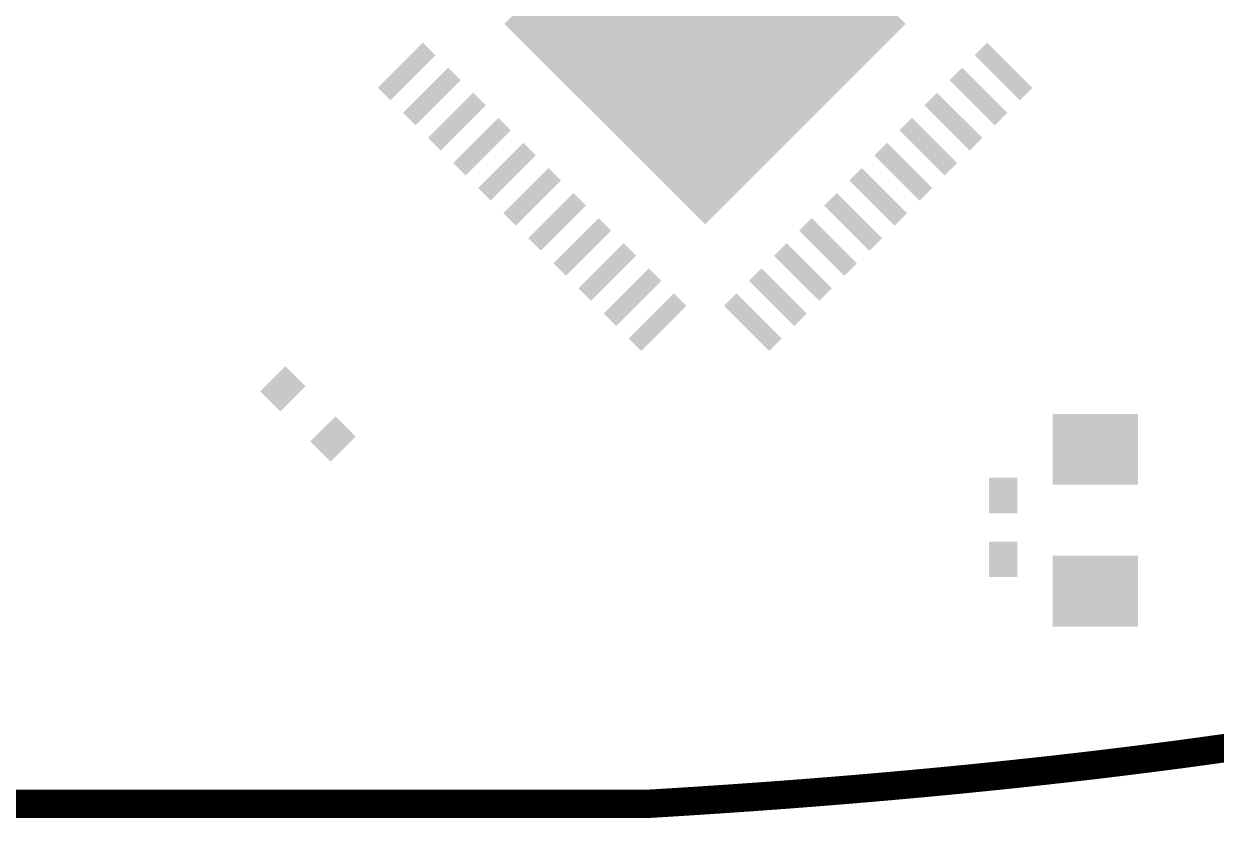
# Model space of a CAD drawing. Extents: x -0.2 to 60.2, y -0.2 to 22.2.
# Drawn here: x 29.9 to 46.7, y -0.2 to 11 of the extents above; entities that cross this region are included whole.
import ezdxf

# ---------------------------------------------------------------- set-up
doc = ezdxf.new("R2010")
doc.units = 0
doc.layers.add('20', color=7, linetype='CONTINUOUS')
doc.layers.add('32', color=253, linetype='CONTINUOUS')

# ---------------------------------------------------------------- blocks, each defined once
blk = doc.blocks.new('RECT')
blk.add_solid([(-0.5, -0.5), (0.5, -0.5), (-0.5, 0.5), (0.5, 0.5)])

msp = doc.modelspace()

# ---------------------------------------------------------------- linework, layer by layer
at = {"layer": '20', "const_width": 0.4}
for points in [[(45.7312, 0.641), (45.6952, 0.6364)], [(45.7673, 0.6456), (45.7312, 0.641)], [(45.8393, 0.6548), (45.7673, 0.6456)], [(45.8754, 0.6595), (45.8393, 0.6548)], [(45.9114, 0.6641), (45.8754, 0.6595)], [(45.9474, 0.6688), (45.9114, 0.6641)], [(45.9835, 0.6735), (45.9474, 0.6688)], [(46.0555, 0.6829), (45.9835, 0.6735)], [(46.0915, 0.6877), (46.0555, 0.6829)], [(46.1276, 0.6925), (46.0915, 0.6877)], [(46.1636, 0.6972), (46.1276, 0.6925)], [(46.2356, 0.7068), (46.1636, 0.6972)], [(46.2717, 0.7117), (46.2356, 0.7068)], [(46.3077, 0.7165), (46.2717, 0.7117)], [(46.3437, 0.7214), (46.3077, 0.7165)], [(46.3797, 0.7262), (46.3437, 0.7214)], [(46.4157, 0.7311), (46.3797, 0.7262)], [(46.4517, 0.7361), (46.4157, 0.7311)], [(46.4878, 0.741), (46.4517, 0.7361)], [(46.5238, 0.7459), (46.4878, 0.741)], [(46.7038, 0.7709), (46.5238, 0.7459)], [(46.7398, 0.776), (46.7038, 0.7709)], [(46.7758, 0.781), (46.7398, 0.776)], [(46.8838, 0.7963), (46.7758, 0.781)], [(46.9198, 0.8015), (46.8838, 0.7963)], [(44.3247, 0.4735), (44.2525, 0.4655)], [(44.3608, 0.4776), (44.3247, 0.4735)], [(44.3969, 0.4816), (44.3608, 0.4776)], [(44.4329, 0.4856), (44.3969, 0.4816)], [(44.6134, 0.5061), (44.4329, 0.4856)], [(44.6494, 0.5102), (44.6134, 0.5061)], [(44.6855, 0.5143), (44.6494, 0.5102)], [(44.7577, 0.5227), (44.6855, 0.5143)], [(44.7937, 0.5269), (44.7577, 0.5227)], [(44.902, 0.5395), (44.7937, 0.5269)], [(44.938, 0.5438), (44.902, 0.5395)], [(44.9741, 0.548), (44.938, 0.5438)], [(45.0102, 0.5523), (44.9741, 0.548)], [(45.0462, 0.5566), (45.0102, 0.5523)], [(45.0823, 0.5609), (45.0462, 0.5566)], [(45.1183, 0.5652), (45.0823, 0.5609)], [(45.1544, 0.5695), (45.1183, 0.5652)], [(45.1905, 0.5739), (45.1544, 0.5695)], [(45.2265, 0.5783), (45.1905, 0.5739)], [(45.2626, 0.5826), (45.2265, 0.5783)], [(45.2986, 0.587), (45.2626, 0.5826)], [(45.3347, 0.5914), (45.2986, 0.587)], [(45.3707, 0.5959), (45.3347, 0.5914)], [(45.4068, 0.6003), (45.3707, 0.5959)], [(45.4429, 0.6048), (45.4068, 0.6003)], [(45.4789, 0.6092), (45.4429, 0.6048)], [(45.515, 0.6137), (45.4789, 0.6092)], [(45.587, 0.6227), (45.515, 0.6137)], [(45.6231, 0.6273), (45.587, 0.6227)], [(45.6591, 0.6318), (45.6231, 0.6273)], [(45.6952, 0.6364), (45.6591, 0.6318)], [(42.6995, 0.3068), (42.6273, 0.3)], [(42.7357, 0.3102), (42.6995, 0.3068)], [(42.7718, 0.3136), (42.7357, 0.3102)], [(42.808, 0.317), (42.7718, 0.3136)], [(42.8802, 0.324), (42.808, 0.317)], [(42.9164, 0.3274), (42.8802, 0.324)], [(42.9886, 0.3344), (42.9164, 0.3274)], [(43.0248, 0.338), (42.9886, 0.3344)], [(43.097, 0.345), (43.0248, 0.338)], [(43.1331, 0.3486), (43.097, 0.345)], [(43.1693, 0.3522), (43.1331, 0.3486)], [(43.2776, 0.363), (43.1693, 0.3522)], [(43.3138, 0.3666), (43.2776, 0.363)], [(43.3499, 0.3702), (43.3138, 0.3666)], [(43.386, 0.3739), (43.3499, 0.3702)], [(43.4221, 0.3775), (43.386, 0.3739)], [(43.4943, 0.3849), (43.4221, 0.3775)], [(43.5305, 0.3886), (43.4943, 0.3849)], [(43.5666, 0.3923), (43.5305, 0.3886)], [(43.6027, 0.3961), (43.5666, 0.3923)], [(43.6388, 0.3998), (43.6027, 0.3961)], [(43.6749, 0.4036), (43.6388, 0.3998)], [(43.711, 0.4073), (43.6749, 0.4036)], [(43.8193, 0.4187), (43.711, 0.4073)], [(43.8554, 0.4226), (43.8193, 0.4187)], [(43.8915, 0.4264), (43.8554, 0.4226)], [(43.9276, 0.4303), (43.8915, 0.4264)], [(43.9637, 0.4341), (43.9276, 0.4303)], [(44.1081, 0.4497), (43.9637, 0.4341)], [(44.1442, 0.4537), (44.1081, 0.4497)], [(44.1803, 0.4576), (44.1442, 0.4537)], [(44.2164, 0.4616), (44.1803, 0.4576)], [(44.2525, 0.4655), (44.2164, 0.4616)], [(40.7103, 0.1379), (40.6741, 0.1351)], [(40.7465, 0.1406), (40.7103, 0.1379)], [(40.8189, 0.1462), (40.7465, 0.1406)], [(40.8551, 0.1489), (40.8189, 0.1462)], [(40.9275, 0.1545), (40.8551, 0.1489)], [(40.9637, 0.1574), (40.9275, 0.1545)], [(41.0361, 0.163), (40.9637, 0.1574)], [(41.0722, 0.1659), (41.0361, 0.163)], [(41.1084, 0.1688), (41.0722, 0.1659)], [(41.1446, 0.1716), (41.1084, 0.1688)], [(41.2532, 0.1803), (41.1446, 0.1716)], [(41.2893, 0.1833), (41.2532, 0.1803)], [(41.3617, 0.1891), (41.2893, 0.1833)], [(41.3979, 0.1921), (41.3617, 0.1891)], [(41.434, 0.1951), (41.3979, 0.1921)], [(41.4702, 0.1981), (41.434, 0.1951)], [(41.5064, 0.201), (41.4702, 0.1981)], [(41.5426, 0.2041), (41.5064, 0.201)], [(41.5787, 0.2071), (41.5426, 0.2041)], [(41.6149, 0.2101), (41.5787, 0.2071)], [(41.6511, 0.2132), (41.6149, 0.2101)], [(41.6872, 0.2162), (41.6511, 0.2132)], [(41.7596, 0.2224), (41.6872, 0.2162)], [(41.7957, 0.2254), (41.7596, 0.2224)], [(41.8319, 0.2285), (41.7957, 0.2254)], [(41.8681, 0.2317), (41.8319, 0.2285)], [(41.9042, 0.2348), (41.8681, 0.2317)], [(41.9404, 0.2379), (41.9042, 0.2348)], [(41.9766, 0.2411), (41.9404, 0.2379)], [(42.0127, 0.2443), (41.9766, 0.2411)], [(42.0489, 0.2474), (42.0127, 0.2443)], [(42.085, 0.2506), (42.0489, 0.2474)], [(42.1212, 0.2538), (42.085, 0.2506)], [(42.1573, 0.257), (42.1212, 0.2538)], [(42.1935, 0.2603), (42.1573, 0.257)], [(42.2297, 0.2635), (42.1935, 0.2603)], [(42.2658, 0.2668), (42.2297, 0.2635)], [(42.302, 0.27), (42.2658, 0.2668)], [(42.3381, 0.2733), (42.302, 0.27)], [(42.3743, 0.2766), (42.3381, 0.2733)], [(42.4104, 0.2799), (42.3743, 0.2766)], [(42.4466, 0.2832), (42.4104, 0.2799)], [(42.4827, 0.2865), (42.4466, 0.2832)], [(42.5188, 0.2899), (42.4827, 0.2865)], [(42.555, 0.2932), (42.5188, 0.2899)], [(42.5911, 0.2966), (42.555, 0.2932)], [(42.6273, 0.3), (42.5911, 0.2966)], [(21.4004, 0), (38.5996, 0)], [(38.7545, 0.0057), (38.7182, 0.0035)], [(38.7907, 0.0079), (38.7545, 0.0057)], [(38.827, 0.01), (38.7907, 0.0079)], [(38.9357, 0.0166), (38.827, 0.01)], [(38.9719, 0.0188), (38.9357, 0.0166)], [(39.0082, 0.0211), (38.9719, 0.0188)], [(39.0444, 0.0233), (39.0082, 0.0211)], [(39.0806, 0.0256), (39.0444, 0.0233)], [(39.1169, 0.0278), (39.0806, 0.0256)], [(39.1531, 0.0301), (39.1169, 0.0278)], [(39.1893, 0.0324), (39.1531, 0.0301)], [(39.2256, 0.0347), (39.1893, 0.0324)], [(39.298, 0.0393), (39.2256, 0.0347)], [(39.3343, 0.0416), (39.298, 0.0393)], [(39.3705, 0.0439), (39.3343, 0.0416)], [(39.4067, 0.0463), (39.3705, 0.0439)], [(39.443, 0.0486), (39.4067, 0.0463)], [(39.4792, 0.051), (39.443, 0.0486)], [(39.5154, 0.0534), (39.4792, 0.051)], [(39.5516, 0.0558), (39.5154, 0.0534)], [(39.5879, 0.0582), (39.5516, 0.0558)], [(39.6241, 0.0606), (39.5879, 0.0582)], [(39.6603, 0.063), (39.6241, 0.0606)], [(39.6965, 0.0654), (39.6603, 0.063)], [(39.7327, 0.0679), (39.6965, 0.0654)], [(39.769, 0.0703), (39.7327, 0.0679)], [(39.8052, 0.0728), (39.769, 0.0703)], [(39.8414, 0.0752), (39.8052, 0.0728)], [(39.8776, 0.0777), (39.8414, 0.0752)], [(39.9138, 0.0802), (39.8776, 0.0777)], [(39.95, 0.0827), (39.9138, 0.0802)], [(39.9863, 0.0852), (39.95, 0.0827)], [(40.0225, 0.0878), (39.9863, 0.0852)], [(40.0587, 0.0903), (40.0225, 0.0878)], [(40.0949, 0.0929), (40.0587, 0.0903)], [(40.1311, 0.0954), (40.0949, 0.0929)], [(40.3845, 0.1136), (40.1311, 0.0954)], [(40.4208, 0.1163), (40.3845, 0.1136)], [(40.457, 0.1189), (40.4208, 0.1163)], [(40.6018, 0.1297), (40.457, 0.1189)], [(40.6379, 0.1324), (40.6018, 0.1297)], [(40.6741, 0.1351), (40.6379, 0.1324)]]:
    msp.add_lwpolyline(points, dxfattribs=at)
at = {"layer": '20'}
for points, const_width in [([(45.7546, 0.7448, 1), (45.78, 0.5464)], 0.2), ([(45.7439, 0.5418, 1), (45.7185, 0.7402)], 0.2), ([(45.8264, 0.754, 1), (45.8522, 0.5556)], 0.2), ([(45.7799, 0.5464, 1), (45.7547, 0.7448)], 0.2), ([(45.8627, 0.7587, 1), (45.8881, 0.5603)], 0.2), ([(45.8985, 0.7633, 1), (45.9243, 0.5649)], 0.2), ([(45.852, 0.5556, 1), (45.8266, 0.754)], 0.2), ([(45.9345, 0.768, 1), (45.9603, 0.5696)], 0.2), ([(45.8883, 0.5603, 1), (45.8625, 0.7587)], 0.2), ([(45.9706, 0.7727, 1), (45.9964, 0.5743)], 0.2), ([(45.9241, 0.5649, 1), (45.8987, 0.7633)], 0.2), ([(45.9603, 0.5696, 1), (45.9345, 0.768)], 0.2), ([(46.0423, 0.782, 1), (46.0687, 0.5838)], 0.2), ([(45.9964, 0.5743, 1), (45.9706, 0.7727)], 0.2), ([(46.0783, 0.7868, 1), (46.1047, 0.5886)], 0.2), ([(46.1147, 0.7917, 1), (46.1405, 0.5933)], 0.2), ([(46.0684, 0.5837, 1), (46.0426, 0.7821)], 0.2), ([(46.1504, 0.7963, 1), (46.1768, 0.5981)], 0.2), ([(46.1047, 0.5886, 1), (46.0783, 0.7868)], 0.2), ([(46.1408, 0.5934, 1), (46.1144, 0.7916)], 0.2), ([(46.2221, 0.8059, 1), (46.2491, 0.6077)], 0.2), ([(46.1765, 0.598, 1), (46.1507, 0.7964)], 0.2), ([(46.2585, 0.8108, 1), (46.2849, 0.6126)], 0.2), ([(46.2942, 0.8156, 1), (46.3212, 0.6174)], 0.2), ([(46.2488, 0.6077, 1), (46.2224, 0.8059)], 0.2), ([(46.3305, 0.8205, 1), (46.3569, 0.6223)], 0.2), ([(46.2852, 0.6126, 1), (46.2582, 0.8108)], 0.2), ([(46.3662, 0.8253, 1), (46.3932, 0.6271)], 0.2), ([(46.3209, 0.6174, 1), (46.2945, 0.8156)], 0.2), ([(46.4019, 0.8301, 1), (46.4295, 0.6321)], 0.2), ([(46.3572, 0.6223, 1), (46.3302, 0.8205)], 0.2), ([(46.4382, 0.8352, 1), (46.4652, 0.637)], 0.2), ([(46.3929, 0.6271, 1), (46.3665, 0.8253)], 0.2), ([(46.4743, 0.8401, 1), (46.5013, 0.6419)], 0.2), ([(46.4292, 0.632, 1), (46.4022, 0.8302)], 0.2), ([(46.51, 0.8449, 1), (46.5376, 0.6469)], 0.2), ([(46.4655, 0.6371, 1), (46.4379, 0.8351)], 0.2), ([(46.5013, 0.6419, 1), (46.4743, 0.8401)], 0.2), ([(46.5373, 0.6468, 1), (46.5103, 0.845)], 0.2), ([(46.6898, 0.8699, 1), (46.7178, 0.6719)], 0.2), ([(46.726, 0.875, 1), (46.7536, 0.677)], 0.2), ([(46.7618, 0.88, 1), (46.7898, 0.682)], 0.2), ([(46.7176, 0.6719, 1), (46.69, 0.8699)], 0.2), ([(46.7538, 0.677, 1), (46.7258, 0.875)], 0.2), ([(46.7896, 0.682, 1), (46.762, 0.88)], 0.2), ([(46.8695, 0.8953, 1), (46.8981, 0.6973)], 0.2), ([(44.3134, 0.5729, 1), (44.336, 0.3741)], 0.2), ([(44.3498, 0.577, 1), (44.3718, 0.3782)], 0.2), ([(44.3859, 0.581, 1), (44.4079, 0.3822)], 0.2), ([(44.3357, 0.3741, 1), (44.3137, 0.5729)], 0.2), ([(44.4216, 0.585, 1), (44.4442, 0.3862)], 0.2), ([(44.3721, 0.3782, 1), (44.3495, 0.577)], 0.2), ([(44.4079, 0.3822, 1), (44.3859, 0.581)], 0.2), ([(44.4439, 0.3862, 1), (44.4219, 0.585)], 0.2), ([(44.6021, 0.6055, 1), (44.6247, 0.4067)], 0.2), ([(44.6381, 0.6096, 1), (44.6607, 0.4108)], 0.2), ([(44.6739, 0.6136, 1), (44.6971, 0.415)], 0.2), ([(44.6247, 0.4067, 1), (44.6021, 0.6055)], 0.2), ([(44.6607, 0.4108, 1), (44.6381, 0.6096)], 0.2), ([(44.7461, 0.622, 1), (44.7693, 0.4234)], 0.2), ([(44.6968, 0.4149, 1), (44.6742, 0.6137)], 0.2), ([(44.7821, 0.6262, 1), (44.8053, 0.4276)], 0.2), ([(44.7693, 0.4234, 1), (44.7461, 0.622)], 0.2), ([(44.8053, 0.4276, 1), (44.7821, 0.6262)], 0.2), ([(44.8901, 0.6388, 1), (44.9139, 0.4402)], 0.2), ([(44.9264, 0.6431, 1), (44.9496, 0.4445)], 0.2), ([(44.9623, 0.6473, 1), (44.9859, 0.4487)], 0.2), ([(44.9136, 0.4402, 1), (44.8904, 0.6388)], 0.2), ([(44.9983, 0.6516, 1), (45.0221, 0.453)], 0.2), ([(44.9499, 0.4445, 1), (44.9261, 0.6431)], 0.2), ([(45.0344, 0.6559, 1), (45.058, 0.4573)], 0.2), ([(44.9857, 0.4487, 1), (44.9625, 0.6473)], 0.2), ([(45.0704, 0.6602, 1), (45.0942, 0.4616)], 0.2), ([(45.022, 0.453, 1), (44.9984, 0.6516)], 0.2), ([(45.1065, 0.6645, 1), (45.1301, 0.4659)], 0.2), ([(45.0581, 0.4573, 1), (45.0343, 0.6559)], 0.2), ([(45.1423, 0.6688, 1), (45.1665, 0.4702)], 0.2), ([(45.0941, 0.4616, 1), (45.0705, 0.6602)], 0.2), ([(45.1784, 0.6732, 1), (45.2026, 0.4746)], 0.2), ([(45.1302, 0.4659, 1), (45.1064, 0.6645)], 0.2), ([(45.2147, 0.6776, 1), (45.2383, 0.479)], 0.2), ([(45.1662, 0.4702, 1), (45.1426, 0.6688)], 0.2), ([(45.2505, 0.6819, 1), (45.2747, 0.4833)], 0.2), ([(45.2026, 0.4746, 1), (45.1784, 0.6732)], 0.2), ([(45.2865, 0.6863, 1), (45.3107, 0.4877)], 0.2), ([(45.2386, 0.479, 1), (45.2144, 0.6776)], 0.2), ([(45.3223, 0.6906, 1), (45.3471, 0.4922)], 0.2), ([(45.2744, 0.4833, 1), (45.2508, 0.6819)], 0.2), ([(45.3586, 0.6952, 1), (45.3828, 0.4966)], 0.2), ([(45.3107, 0.4877, 1), (45.2865, 0.6863)], 0.2), ([(45.3944, 0.6995, 1), (45.4192, 0.5011)], 0.2), ([(45.3468, 0.4921, 1), (45.3226, 0.6907)], 0.2), ([(45.4308, 0.7041, 1), (45.455, 0.5055)], 0.2), ([(45.3831, 0.4967, 1), (45.3583, 0.6951)], 0.2), ([(45.4665, 0.7084, 1), (45.4913, 0.51)], 0.2), ([(45.4189, 0.501, 1), (45.3947, 0.6996)], 0.2), ([(45.5026, 0.7129, 1), (45.5274, 0.5145)], 0.2), ([(45.4553, 0.5056, 1), (45.4305, 0.704)], 0.2), ([(45.491, 0.5099, 1), (45.4668, 0.7085)], 0.2), ([(45.5744, 0.7219, 1), (45.5996, 0.5235)], 0.2), ([(45.5274, 0.5145, 1), (45.5026, 0.7129)], 0.2), ([(45.6107, 0.7265, 1), (45.6355, 0.5281)], 0.2), ([(45.6465, 0.731, 1), (45.6717, 0.5326)], 0.2), ([(45.5994, 0.5235, 1), (45.5746, 0.7219)], 0.2), ([(45.6825, 0.7356, 1), (45.7079, 0.5372)], 0.2), ([(45.6357, 0.5281, 1), (45.6105, 0.7265)], 0.2), ([(45.7186, 0.7402, 1), (45.7438, 0.5418)], 0.2), ([(45.6715, 0.5326, 1), (45.6467, 0.731)], 0.2), ([(45.7078, 0.5372, 1), (45.6826, 0.7356)], 0.2), ([(42.6901, 0.4064, 1), (42.7089, 0.2072)], 0.2), ([(42.7263, 0.4098, 1), (42.7451, 0.2106)], 0.2), ([(42.7624, 0.4132, 1), (42.7812, 0.214)], 0.2), ([(42.7089, 0.2072, 1), (42.6901, 0.4064)], 0.2), ([(42.7983, 0.4165, 1), (42.8177, 0.2175)], 0.2), ([(42.7451, 0.2106, 1), (42.7263, 0.4098)], 0.2), ([(42.7812, 0.214, 1), (42.7624, 0.4132)], 0.2), ([(42.8708, 0.4236, 1), (42.8896, 0.2244)], 0.2), ([(42.8174, 0.2174, 1), (42.7986, 0.4166)], 0.2), ([(42.9067, 0.4269, 1), (42.9261, 0.2279)], 0.2), ([(42.8899, 0.2245, 1), (42.8705, 0.4235)], 0.2), ([(42.9787, 0.4339, 1), (42.9985, 0.2349)], 0.2), ([(42.9258, 0.2278, 1), (42.907, 0.427)], 0.2), ([(43.0151, 0.4375, 1), (43.0345, 0.2385)], 0.2), ([(42.9983, 0.2349, 1), (42.9789, 0.4339)], 0.2), ([(43.0871, 0.4445, 1), (43.1069, 0.2455)], 0.2), ([(43.0347, 0.2385, 1), (43.0149, 0.4375)], 0.2), ([(43.1232, 0.4481, 1), (43.143, 0.2491)], 0.2), ([(43.1594, 0.4517, 1), (43.1792, 0.2527)], 0.2), ([(43.1067, 0.2455, 1), (43.0873, 0.4445)], 0.2), ([(43.143, 0.2491, 1), (43.1232, 0.4481)], 0.2), ([(43.1792, 0.2527, 1), (43.1594, 0.4517)], 0.2), ([(43.2677, 0.4625, 1), (43.2875, 0.2635)], 0.2), ([(43.3039, 0.4661, 1), (43.3237, 0.2671)], 0.2), ([(43.3397, 0.4697, 1), (43.3601, 0.2707)], 0.2), ([(43.2875, 0.2635, 1), (43.2677, 0.4625)], 0.2), ([(43.3761, 0.4734, 1), (43.3959, 0.2744)], 0.2), ([(43.3237, 0.2671, 1), (43.3039, 0.4661)], 0.2), ([(43.4119, 0.477, 1), (43.4323, 0.278)], 0.2), ([(43.3598, 0.2707, 1), (43.34, 0.4697)], 0.2), ([(43.3962, 0.2744, 1), (43.3758, 0.4734)], 0.2), ([(43.4841, 0.4844, 1), (43.5045, 0.2854)], 0.2), ([(43.432, 0.278, 1), (43.4122, 0.477)], 0.2), ([(43.5203, 0.4881, 1), (43.5407, 0.2891)], 0.2), ([(43.5561, 0.4918, 1), (43.5771, 0.2928)], 0.2), ([(43.5045, 0.2854, 1), (43.4841, 0.4844)], 0.2), ([(43.5925, 0.4956, 1), (43.6129, 0.2966)], 0.2), ([(43.5407, 0.2891, 1), (43.5203, 0.4881)], 0.2), ([(43.6283, 0.4993, 1), (43.6493, 0.3003)], 0.2), ([(43.5768, 0.2928, 1), (43.5564, 0.4918)], 0.2), ([(43.6647, 0.5031, 1), (43.6851, 0.3041)], 0.2), ([(43.6132, 0.2966, 1), (43.5922, 0.4956)], 0.2), ([(43.7005, 0.5068, 1), (43.7215, 0.3078)], 0.2), ([(43.649, 0.3003, 1), (43.6286, 0.4993)], 0.2), ([(43.6854, 0.3041, 1), (43.6644, 0.5031)], 0.2), ([(43.7212, 0.3078, 1), (43.7008, 0.5068)], 0.2), ([(43.8086, 0.5181, 1), (43.83, 0.3193)], 0.2), ([(43.8449, 0.5221, 1), (43.8659, 0.3231)], 0.2), ([(43.8808, 0.5258, 1), (43.9022, 0.327)], 0.2), ([(43.8298, 0.3192, 1), (43.8088, 0.5182)], 0.2), ([(43.9171, 0.5298, 1), (43.9381, 0.3308)], 0.2), ([(43.8661, 0.3232, 1), (43.8447, 0.522)], 0.2), ([(43.953, 0.5335, 1), (43.9744, 0.3347)], 0.2), ([(43.902, 0.3269, 1), (43.881, 0.5259)], 0.2), ([(43.9383, 0.3309, 1), (43.9169, 0.5297)], 0.2), ([(43.9742, 0.3346, 1), (43.9532, 0.5336)], 0.2), ([(44.0971, 0.5491, 1), (44.1191, 0.3503)], 0.2), ([(44.1335, 0.5531, 1), (44.1549, 0.3543)], 0.2), ([(44.1693, 0.557, 1), (44.1913, 0.3582)], 0.2), ([(44.1188, 0.3503, 1), (44.0974, 0.5491)], 0.2), ([(44.2057, 0.561, 1), (44.2271, 0.3622)], 0.2), ([(44.1552, 0.3543, 1), (44.1332, 0.5531)], 0.2), ([(44.2415, 0.5649, 1), (44.2635, 0.3661)], 0.2), ([(44.191, 0.3582, 1), (44.1696, 0.557)], 0.2), ([(44.2274, 0.3622, 1), (44.2054, 0.561)], 0.2), ([(44.2632, 0.3661, 1), (44.2418, 0.5649)], 0.2), ([(40.7029, 0.2376, 1), (40.7177, 0.0382)], 0.2), ([(40.7388, 0.2403, 1), (40.7542, 0.0409)], 0.2), ([(40.718, 0.0382, 1), (40.7026, 0.2376)], 0.2), ([(40.8115, 0.2459, 1), (40.8263, 0.0465)], 0.2), ([(40.7539, 0.0409, 1), (40.7391, 0.2403)], 0.2), ([(40.8474, 0.2486, 1), (40.8628, 0.0492)], 0.2), ([(40.8266, 0.0465, 1), (40.8112, 0.2459)], 0.2), ([(40.9195, 0.2542, 1), (40.9355, 0.0548)], 0.2), ([(40.8625, 0.0492, 1), (40.8477, 0.2486)], 0.2), ([(40.956, 0.2571, 1), (40.9714, 0.0577)], 0.2), ([(40.9352, 0.0548, 1), (40.9198, 0.2542)], 0.2), ([(41.0281, 0.2627, 1), (41.0441, 0.0633)], 0.2), ([(40.9717, 0.0577, 1), (40.9557, 0.2571)], 0.2), ([(41.0642, 0.2656, 1), (41.0802, 0.0662)], 0.2), ([(41.1007, 0.2685, 1), (41.1161, 0.0691)], 0.2), ([(41.0438, 0.0633, 1), (41.0284, 0.2627)], 0.2), ([(41.1366, 0.2713, 1), (41.1526, 0.0719)], 0.2), ([(41.0802, 0.0662, 1), (41.0642, 0.2656)], 0.2), ([(41.1164, 0.0691, 1), (41.1004, 0.2685)], 0.2), ([(41.1523, 0.0719, 1), (41.1369, 0.2713)], 0.2), ([(41.2449, 0.28, 1), (41.2615, 0.0806)], 0.2), ([(41.2813, 0.283, 1), (41.2973, 0.0836)], 0.2), ([(41.2612, 0.0806, 1), (41.2452, 0.28)], 0.2), ([(41.3534, 0.2888, 1), (41.37, 0.0894)], 0.2), ([(41.2976, 0.0836, 1), (41.281, 0.283)], 0.2), ([(41.3896, 0.2918, 1), (41.4062, 0.0924)], 0.2), ([(41.4257, 0.2948, 1), (41.4423, 0.0954)], 0.2), ([(41.3697, 0.0894, 1), (41.3537, 0.2888)], 0.2), ([(41.4622, 0.2978, 1), (41.4782, 0.0984)], 0.2), ([(41.4062, 0.0924, 1), (41.3896, 0.2918)], 0.2), ([(41.4979, 0.3006, 1), (41.5149, 0.1014)], 0.2), ([(41.4423, 0.0954, 1), (41.4257, 0.2948)], 0.2), ([(41.5343, 0.3038, 1), (41.5509, 0.1044)], 0.2), ([(41.4785, 0.0984, 1), (41.4619, 0.2978)], 0.2), ([(41.5704, 0.3068, 1), (41.587, 0.1074)], 0.2), ([(41.5144, 0.1013, 1), (41.4984, 0.3007)], 0.2), ([(41.6064, 0.3097, 1), (41.6234, 0.1105)], 0.2), ([(41.5511, 0.1045, 1), (41.5341, 0.3037)], 0.2), ([(41.6428, 0.3129, 1), (41.6594, 0.1135)], 0.2), ([(41.587, 0.1074, 1), (41.5704, 0.3068)], 0.2), ([(41.6787, 0.3158, 1), (41.6957, 0.1166)], 0.2), ([(41.6232, 0.1104, 1), (41.6066, 0.3098)], 0.2), ([(41.6596, 0.1136, 1), (41.6426, 0.3128)], 0.2), ([(41.7513, 0.3221, 1), (41.7679, 0.1227)], 0.2), ([(41.6955, 0.1165, 1), (41.6789, 0.3159)], 0.2), ([(41.7872, 0.325, 1), (41.8042, 0.1258)], 0.2), ([(41.8231, 0.3281, 1), (41.8407, 0.1289)], 0.2), ([(41.7681, 0.1228, 1), (41.7511, 0.322)], 0.2), ([(41.8595, 0.3313, 1), (41.8767, 0.1321)], 0.2), ([(41.804, 0.1257, 1), (41.7874, 0.3251)], 0.2), ([(41.8957, 0.3344, 1), (41.9127, 0.1352)], 0.2), ([(41.8404, 0.1289, 1), (41.8234, 0.3281)], 0.2), ([(41.9316, 0.3375, 1), (41.9492, 0.1383)], 0.2), ([(41.8769, 0.1321, 1), (41.8593, 0.3313)], 0.2), ([(41.9678, 0.3407, 1), (41.9854, 0.1415)], 0.2), ([(41.9128, 0.1352, 1), (41.8956, 0.3344)], 0.2), ([(42.0042, 0.3439, 1), (42.0212, 0.1447)], 0.2), ([(41.9489, 0.1383, 1), (41.9319, 0.3375)], 0.2), ([(42.0401, 0.347, 1), (42.0577, 0.1478)], 0.2), ([(41.9854, 0.1415, 1), (41.9678, 0.3407)], 0.2), ([(42.0762, 0.3502, 1), (42.0938, 0.151)], 0.2), ([(42.0215, 0.1447, 1), (42.0039, 0.3439)], 0.2), ([(42.1124, 0.3534, 1), (42.13, 0.1542)], 0.2), ([(42.0574, 0.1478, 1), (42.0404, 0.347)], 0.2), ([(42.1482, 0.3566, 1), (42.1664, 0.1574)], 0.2), ([(42.0938, 0.151, 1), (42.0762, 0.3502)], 0.2), ([(42.1847, 0.3599, 1), (42.2023, 0.1607)], 0.2), ([(42.13, 0.1542, 1), (42.1124, 0.3534)], 0.2), ([(42.2206, 0.3631, 1), (42.2388, 0.1639)], 0.2), ([(42.1661, 0.1574, 1), (42.1485, 0.3566)], 0.2), ([(42.257, 0.3664, 1), (42.2746, 0.1672)], 0.2), ([(42.2026, 0.1607, 1), (42.1844, 0.3599)], 0.2), ([(42.2929, 0.3696, 1), (42.3111, 0.1704)], 0.2), ([(42.2385, 0.1639, 1), (42.2209, 0.3631)], 0.2), ([(42.329, 0.3729, 1), (42.3472, 0.1737)], 0.2), ([(42.2749, 0.1672, 1), (42.2567, 0.3664)], 0.2), ([(42.3652, 0.3762, 1), (42.3834, 0.177)], 0.2), ([(42.3108, 0.1704, 1), (42.2932, 0.3696)], 0.2), ([(42.4013, 0.3795, 1), (42.4195, 0.1803)], 0.2), ([(42.3472, 0.1737, 1), (42.329, 0.3729)], 0.2), ([(42.4375, 0.3828, 1), (42.4557, 0.1836)], 0.2), ([(42.3834, 0.177, 1), (42.3652, 0.3762)], 0.2), ([(42.4733, 0.3861, 1), (42.4921, 0.1869)], 0.2), ([(42.4195, 0.1803, 1), (42.4013, 0.3795)], 0.2), ([(42.5097, 0.3895, 1), (42.5279, 0.1903)], 0.2), ([(42.4557, 0.1836, 1), (42.4375, 0.3828)], 0.2), ([(42.5456, 0.3928, 1), (42.5644, 0.1936)], 0.2), ([(42.4918, 0.1869, 1), (42.4736, 0.3861)], 0.2), ([(42.5817, 0.3962, 1), (42.6005, 0.197)], 0.2), ([(42.5282, 0.1903, 1), (42.5094, 0.3895)], 0.2), ([(42.6179, 0.3996, 1), (42.6367, 0.2004)], 0.2), ([(42.5641, 0.1936, 1), (42.5459, 0.3928)], 0.2), ([(42.6005, 0.197, 1), (42.5817, 0.3962)], 0.2), ([(42.6367, 0.2004, 1), (42.6179, 0.3996)], 0.2), ([(38.5996, 0, 0.0148), (38.7182, 0.0035)], 0.4), ([(38.5996, 0.1, 1), (38.5996, -0.1)], 0.2), ([(38.5996, -0.1, 1), (38.5996, 0.1)], 0.2), ([(38.7122, 0.1033, 1), (38.7243, -0.0963)], 0.2), ([(38.7484, 0.1055, 1), (38.7605, -0.0941)], 0.2), ([(38.7849, 0.1077, 1), (38.7965, -0.0919)], 0.2), ([(38.7242, -0.0963, 1), (38.7123, 0.1033)], 0.2), ([(38.8209, 0.1098, 1), (38.833, -0.0898)], 0.2), ([(38.7605, -0.0941, 1), (38.7484, 0.1055)], 0.2), ([(38.7968, -0.0919, 1), (38.7847, 0.1077)], 0.2), ([(38.8327, -0.0898, 1), (38.8212, 0.1098)], 0.2), ([(38.9296, 0.1164, 1), (38.9417, -0.0832)], 0.2), ([(38.9656, 0.1186, 1), (38.9783, -0.081)], 0.2), ([(39.0021, 0.1209, 1), (39.0142, -0.0787)], 0.2), ([(38.9417, -0.0832, 1), (38.9296, 0.1164)], 0.2), ([(39.0381, 0.1231, 1), (39.0507, -0.0765)], 0.2), ([(38.978, -0.081, 1), (38.9659, 0.1186)], 0.2), ([(39.0746, 0.1254, 1), (39.0867, -0.0742)], 0.2), ([(39.0145, -0.0787, 1), (39.0018, 0.1209)], 0.2), ([(39.1105, 0.1276, 1), (39.1232, -0.072)], 0.2), ([(39.0505, -0.0765, 1), (39.0383, 0.1231)], 0.2), ([(39.1468, 0.1299, 1), (39.1594, -0.0697)], 0.2), ([(39.087, -0.0742, 1), (39.0743, 0.1254)], 0.2), ([(39.183, 0.1322, 1), (39.1957, -0.0674)], 0.2), ([(39.1229, -0.072, 1), (39.1108, 0.1276)], 0.2), ([(39.2192, 0.1345, 1), (39.2319, -0.0651)], 0.2), ([(39.1594, -0.0697, 1), (39.1468, 0.1299)], 0.2), ([(39.1957, -0.0674, 1), (39.183, 0.1322)], 0.2), ([(39.2917, 0.1391, 1), (39.3044, -0.0605)], 0.2), ([(39.2319, -0.0651, 1), (39.2192, 0.1345)], 0.2), ([(39.3279, 0.1414, 1), (39.3406, -0.0582)], 0.2), ([(39.3639, 0.1437, 1), (39.3771, -0.0559)], 0.2), ([(39.3044, -0.0605, 1), (39.2917, 0.1391)], 0.2), ([(39.4004, 0.1461, 1), (39.4131, -0.0535)], 0.2), ([(39.3406, -0.0582, 1), (39.3279, 0.1414)], 0.2), ([(39.4363, 0.1484, 1), (39.4496, -0.0512)], 0.2), ([(39.3768, -0.0559, 1), (39.3642, 0.1437)], 0.2), ([(39.4726, 0.1508, 1), (39.4858, -0.0488)], 0.2), ([(39.4133, -0.0535, 1), (39.4001, 0.1461)], 0.2), ([(39.5088, 0.1532, 1), (39.522, -0.0464)], 0.2), ([(39.4493, -0.0512, 1), (39.4366, 0.1484)], 0.2), ([(39.545, 0.1556, 1), (39.5582, -0.044)], 0.2), ([(39.4858, -0.0488, 1), (39.4726, 0.1508)], 0.2), ([(39.5812, 0.158, 1), (39.5945, -0.0416)], 0.2), ([(39.522, -0.0464, 1), (39.5088, 0.1532)], 0.2), ([(39.6175, 0.1604, 1), (39.6307, -0.0392)], 0.2), ([(39.5582, -0.044, 1), (39.545, 0.1556)], 0.2), ([(39.6537, 0.1628, 1), (39.6669, -0.0368)], 0.2), ([(39.5945, -0.0416, 1), (39.5812, 0.158)], 0.2), ([(39.6896, 0.1652, 1), (39.7034, -0.0344)], 0.2), ([(39.6307, -0.0392, 1), (39.6175, 0.1604)], 0.2), ([(39.7261, 0.1677, 1), (39.7394, -0.0319)], 0.2), ([(39.6669, -0.0368, 1), (39.6537, 0.1628)], 0.2), ([(39.7621, 0.1701, 1), (39.7758, -0.0295)], 0.2), ([(39.7031, -0.0344, 1), (39.6899, 0.1652)], 0.2), ([(39.7986, 0.1726, 1), (39.8118, -0.027)], 0.2), ([(39.7396, -0.0319, 1), (39.7259, 0.1677)], 0.2), ([(39.8345, 0.175, 1), (39.8483, -0.0246)], 0.2), ([(39.7756, -0.0295, 1), (39.7623, 0.1701)], 0.2), ([(39.8707, 0.1775, 1), (39.8845, -0.0221)], 0.2), ([(39.8121, -0.027, 1), (39.7983, 0.1726)], 0.2), ([(39.9069, 0.18, 1), (39.9207, -0.0196)], 0.2), ([(39.848, -0.0246, 1), (39.8348, 0.175)], 0.2), ([(39.9432, 0.1825, 1), (39.9569, -0.0171)], 0.2), ([(39.8845, -0.0221, 1), (39.8707, 0.1775)], 0.2), ([(39.9791, 0.1849, 1), (39.9934, -0.0145)], 0.2), ([(39.9207, -0.0196, 1), (39.9069, 0.18)], 0.2), ([(40.0156, 0.1876, 1), (40.0294, -0.012)], 0.2), ([(39.9569, -0.0171, 1), (39.9432, 0.1825)], 0.2), ([(40.0515, 0.19, 1), (40.0659, -0.0094)], 0.2), ([(39.9931, -0.0146, 1), (39.9794, 0.185)], 0.2), ([(40.088, 0.1927, 1), (40.1018, -0.0069)], 0.2), ([(40.0297, -0.0119, 1), (40.0153, 0.1875)], 0.2), ([(40.1239, 0.1951, 1), (40.1383, -0.0043)], 0.2), ([(40.0656, -0.0095, 1), (40.0518, 0.1901)], 0.2), ([(40.1021, -0.0068, 1), (40.0877, 0.1926)], 0.2), ([(40.138, -0.0044, 1), (40.1242, 0.1952)], 0.2), ([(40.3771, 0.2133, 1), (40.3919, 0.0139)], 0.2), ([(40.4136, 0.216, 1), (40.428, 0.0166)], 0.2), ([(40.4496, 0.2186, 1), (40.4644, 0.0192)], 0.2), ([(40.3917, 0.0139, 1), (40.3773, 0.2133)], 0.2), ([(40.4282, 0.0166, 1), (40.4134, 0.216)], 0.2), ([(40.4642, 0.0192, 1), (40.4498, 0.2186)], 0.2), ([(40.5943, 0.2294, 1), (40.6093, 0.03)], 0.2), ([(40.6305, 0.2321, 1), (40.6453, 0.0327)], 0.2), ([(40.6664, 0.2348, 1), (40.6818, 0.0354)], 0.2), ([(40.6092, 0.03, 1), (40.5944, 0.2294)], 0.2), ([(40.6454, 0.0327, 1), (40.6304, 0.2321)], 0.2), ([(40.6815, 0.0354, 1), (40.6667, 0.2348)], 0.2)]:
    msp.add_lwpolyline(points, format="xyb", dxfattribs=dict(at, const_width=const_width))

# ---------------------------------------------------------------- block references
at = {"layer": '32'}
for p, xscale, yscale, rotation in [((39.5, 11), 4, 4, 225), ((35.2927, 10.3282), 0.9, 0.25, 45), ((43.7073, 10.3282), 0.9, 0.25, 135), ((35.6463, 9.9747), 0.9, 0.25, 45), ((43.3537, 9.9747), 0.9, 0.25, 135), ((35.9998, 9.6211), 0.9, 0.25, 45), ((43.0002, 9.6211), 0.9, 0.25, 135), ((36.3534, 9.2676), 0.9, 0.25, 45), ((42.6466, 9.2676), 0.9, 0.25, 135), ((36.7069, 8.914), 0.9, 0.25, 45), ((42.2931, 8.914), 0.9, 0.25, 135), ((37.0605, 8.5605), 0.9, 0.25, 45), ((41.9395, 8.5605), 0.9, 0.25, 135), ((37.414, 8.2069), 0.9, 0.25, 45), ((41.586, 8.2069), 0.9, 0.25, 135), ((37.7676, 7.8534), 0.9, 0.25, 45), ((41.2324, 7.8534), 0.9, 0.25, 135), ((38.1211, 7.4998), 0.9, 0.25, 45), ((40.8789, 7.4998), 0.9, 0.25, 135), ((38.4747, 7.1463), 0.9, 0.25, 45), ((40.5253, 7.1463), 0.9, 0.25, 135), ((38.8283, 6.7927), 0.9, 0.25, 45), ((40.1718, 6.7927), 0.9, 0.25, 135), ((33.5464, 5.8536), 0.4, 0.5, 315), ((34.2536, 5.1464), 0.4, 0.5, 315), ((43.7, 4.35), 0.5, 0.4, 270), ((43.7, 3.45), 0.5, 0.4, 270)]:
    msp.add_blockref('RECT', p, dxfattribs=dict(at, xscale=xscale, yscale=yscale, rotation=rotation))
at = {"layer": '32', "xscale": 1.2, "rotation": 180}
for p in [(45, 5), (45, 3)]:
    msp.add_blockref('RECT', p, dxfattribs=at)

doc.saveas('drawing.dxf')
